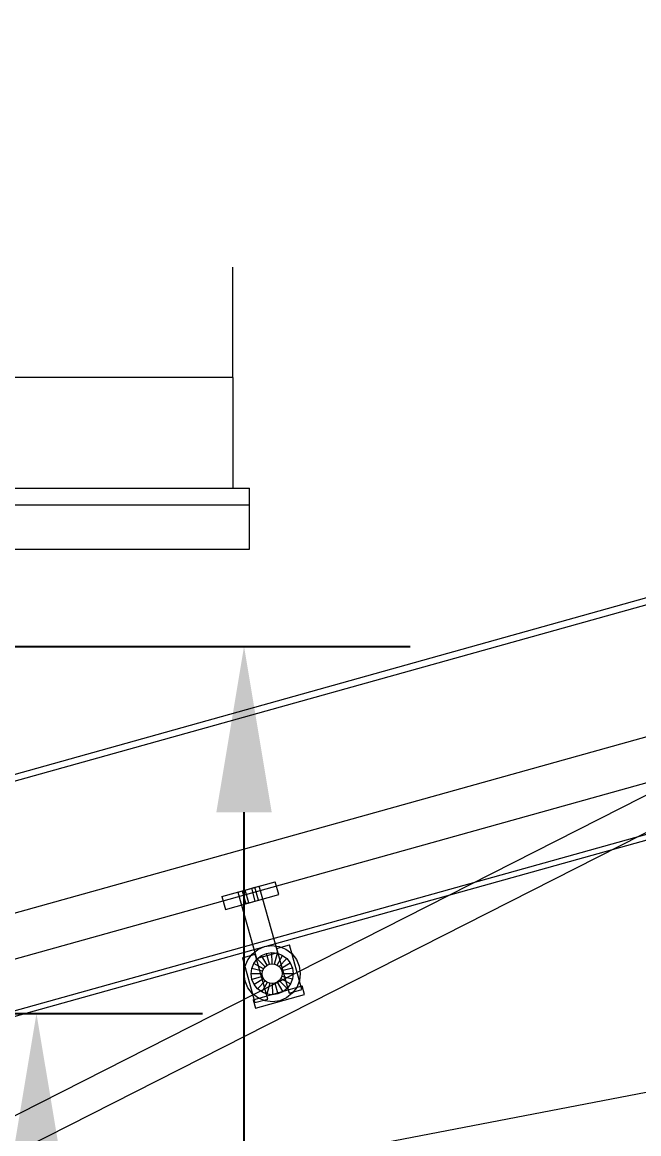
# Model space of a CAD drawing. Header units: millimetres. Extents: x -2500 to 58855, y -53268 to 6837.
# Drawn here: x 27828 to 28385, y 741 to 1746 of the extents above; entities that cross this region are included whole.
import ezdxf

# ---------------------------------------------------------------- set-up
doc = ezdxf.new("R2010")
doc.units = ezdxf.units.MM
for name, color, linetype, lineweight in [('COTAS_P', 1, 'Continuous', 0), ('lateral_C03', 7, 'Continuous', 0), ('lateral_C05', 7, 'Continuous', 0)]:
    doc.layers.add(name, color=color, linetype=linetype, lineweight=lineweight)
doc.dimstyles.new('R19_100', dxfattribs={"dimtxt": 250, "dimasz": 150, "dimexe": 150, "dimexo": 80, "dimgap": 100, "dimtad": 1, "dimtih": 1, "dimtoh": 1, "dimdsep": 46, "dimcen": 0.09, "dimadec": 0, "dimazin": 0, "dimtfac": 1, "dimtdec": 4, "dimtofl": 0, "dimtmove": 0, "dimatfit": 3, "dimfxl": 1, "dimtolj": 1, "dimtzin": 0, "dimarcsym": 0})

# ---------------------------------------------------------------- blocks, each defined once
blk = doc.blocks.new('*D8')
at = {"layer": 'COTAS_P', "color": 0, "lineweight": -2, "transparency": 16777216}
for p, q in [((27708.2, 1182), (28178.2, 1182)), ((28028.2, 150), (28028.2, 1032)), ((27708.2, 0), (28178.2, 0))]:
    blk.add_line(p, q, dxfattribs=at)
at = {"layer": 'COTAS_P', "color": 0, "transparency": 16777216}
for points in [[(28003.2, 1032), (28053.2, 1032), (28028.2, 1182)], [(28003.2, 150), (28053.2, 150), (28028.2, 0)]]:
    blk.add_solid(points, dxfattribs=at)
at = {"layer": 'Defpoints', "color": 0, "transparency": 16777216}
for p in [(27628.2, 1182), (28028.2, 1182), (27628.2, 0)]:
    blk.add_point(p, dxfattribs=at)
blk = doc.blocks.new('*D9')
at = {"layer": 'COTAS_P', "color": 0, "lineweight": -2, "transparency": 16777216}
for p, q in [((36895.6, 3577), (36634.3, 4511.2)), ((27342.7, 1757.1), (36530.3, 4326.4)), ((27419.1, 927), (27157.9, 1861.2))]:
    blk.add_line(p, q, dxfattribs=at)
at = {"layer": 'COTAS_P', "color": 0, "transparency": 16777216}
for points in [[(36523.5, 4350.4), (36537, 4302.3), (36674.7, 4366.7)], [(27336, 1781.2), (27349.5, 1733.1), (27198.3, 1716.7)]]:
    blk.add_solid(points, dxfattribs=at)
at = {"layer": 'Defpoints', "color": 0, "transparency": 16777216}
for p in [(36674.7, 4366.7), (36917.1, 3500), (27440.7, 850)]:
    blk.add_point(p, dxfattribs=at)
blk = doc.blocks.new('*D10')
at = {"layer": 'COTAS_P', "color": 0, "lineweight": -2, "transparency": 16777216}
for p, q in [((27520.7, 850), (27990.7, 850)), ((27840.7, 150), (27840.7, 700)), ((27520.7, 0), (27990.7, 0))]:
    blk.add_line(p, q, dxfattribs=at)
at = {"layer": 'COTAS_P', "color": 0, "transparency": 16777216}
for points in [[(27815.7, 700), (27865.7, 700), (27840.7, 850)], [(27815.7, 150), (27865.7, 150), (27840.7, 0)]]:
    blk.add_solid(points, dxfattribs=at)
at = {"layer": 'Defpoints', "color": 0, "transparency": 16777216}
for p in [(27440.7, 850), (27840.7, 850), (27440.7, 0)]:
    blk.add_point(p, dxfattribs=at)

msp = doc.modelspace()

# ---------------------------------------------------------------- linework, layer by layer
at = {"layer": 'lateral_C03'}
for p, q in [((27467.597, 753.695), (36944.047, 3403.695)), ((27468.944, 748.879), (36945.393, 3398.879)), ((27749.188, 1046.342), (28692.981, 1310.265)), ((27750.804, 1040.564), (28694.597, 1304.486)), ((27444.706, 835.554), (28600.37, 1158.725)), ((27507.932, 598.533), (28598.962, 1152.837)), ((27521.52, 571.787), (28612.551, 1126.091)), ((27455.478, 797.032), (28611.143, 1120.203)), ((28008.157, 955.737), (28056.309, 969.202)), ((28022.603, 959.777), (28041.864, 965.163)), ((28058.669, 905.068), (28041.864, 965.163)), ((28059.541, 957.646), (28056.309, 969.202)), ((28008.157, 955.737), (28011.389, 944.18)), ((28011.389, 944.18), (28059.541, 957.646)), ((28022.603, 959.777), (28039.407, 899.682)), ((28026.455, 960.854), (28029.344, 961.662)), ((28026.455, 960.854), (28029.687, 949.297)), ((28029.344, 961.662), (28035.122, 963.278)), ((28032.576, 950.105), (28029.344, 961.662)), ((28035.122, 963.278), (28038.011, 964.085)), ((28038.354, 951.721), (28035.122, 963.278)), ((28041.243, 952.529), (28038.011, 964.085)), ((28032.576, 950.105), (28029.687, 949.297)), ((28032.576, 950.105), (28038.354, 951.721)), ((28038.354, 951.721), (28041.243, 952.529)), ((28035.461, 903.767), (28040.678, 907.861)), ((28039.407, 899.682), (28058.669, 905.068)), ((28040.678, 907.861), (28046.776, 910.465)), ((28046.776, 910.465), (28053.34, 911.402)), ((28048.499, 904.301), (28053.41, 905.002)), ((28053.34, 911.402), (28059.923, 910.608)), ((28053.518, 895.003), (28053.41, 905.002)), ((28053.41, 905.002), (28058.334, 904.408)), ((28057.591, 908.92), (28069.148, 912.152)), ((28057.591, 908.92), (28068.902, 868.472)), ((28059.923, 910.608), (28066.076, 908.137)), ((28066.076, 908.137), (28071.38, 904.158)), ((28080.459, 871.704), (28069.148, 912.152)), ((28026.774, 900.302), (28038.33, 903.534)), ((28026.774, 900.302), (28038.085, 859.854)), ((28029.012, 892.31), (28031.482, 898.463)), ((28031.482, 898.463), (28035.461, 903.767)), ((28035.211, 890.721), (28037.059, 895.324)), ((28037.059, 895.324), (28040.036, 899.291)), ((28045.774, 890.418), (28037.059, 895.324)), ((28049.641, 863.086), (28038.33, 903.534)), ((28040.036, 899.291), (28043.938, 902.353)), ((28047.183, 892.298), (28040.036, 899.291)), ((28043.938, 902.353), (28048.499, 904.301)), ((28049.032, 893.748), (28043.938, 902.353)), ((28051.193, 894.671), (28048.499, 904.301)), ((28049.032, 893.748), (28051.193, 894.671)), ((28051.193, 894.671), (28053.518, 895.003)), ((28053.518, 895.003), (28055.851, 894.721)), ((28055.851, 894.721), (28058.334, 904.408)), ((28055.851, 894.721), (28058.031, 893.846)), ((28058.031, 893.846), (28062.937, 902.56)), ((28058.334, 904.408), (28062.937, 902.56)), ((28059.911, 892.436), (28066.904, 899.583)), ((28061.361, 890.588), (28069.966, 895.682)), ((28062.937, 902.56), (28066.904, 899.583)), ((28066.904, 899.583), (28069.966, 895.682)), ((28069.966, 895.682), (28071.914, 891.12)), ((28071.38, 904.158), (28075.474, 898.942)), ((28075.474, 898.942), (28078.078, 892.844)), ((28028.218, 885.727), (28029.012, 892.31)), ((28029.155, 879.163), (28028.218, 885.727)), ((28034.617, 885.797), (28035.211, 890.721)), ((28044.617, 885.905), (28034.617, 885.797)), ((28035.318, 880.886), (28034.617, 885.797)), ((28044.898, 888.238), (28035.211, 890.721)), ((28044.617, 885.905), (28044.898, 888.238)), ((28044.949, 883.579), (28044.617, 885.905)), ((28044.898, 888.238), (28045.774, 890.418)), ((28045.774, 890.418), (28047.183, 892.298)), ((28047.183, 892.298), (28049.032, 893.748)), ((28058.031, 893.846), (28059.911, 892.436)), ((28059.911, 892.436), (28061.361, 890.588)), ((28061.361, 890.588), (28062.284, 888.427)), ((28071.914, 891.12), (28062.284, 888.427)), ((28062.284, 888.427), (28062.616, 886.101)), ((28062.616, 886.101), (28062.334, 883.768)), ((28062.616, 886.101), (28072.615, 886.21)), ((28071.914, 891.12), (28072.615, 886.21)), ((28072.615, 886.21), (28072.021, 881.285)), ((28078.078, 892.844), (28079.015, 886.279)), ((28079.015, 886.279), (28078.221, 879.696)), ((28031.759, 873.065), (28029.155, 879.163)), ((28044.949, 883.579), (28035.318, 880.886)), ((28037.266, 876.325), (28035.318, 880.886)), ((28036.314, 862.474), (28080.614, 874.862)), ((28045.871, 881.419), (28037.266, 876.325)), ((28040.328, 872.423), (28037.266, 876.325)), ((28047.322, 879.57), (28040.328, 872.423)), ((28049.201, 878.16), (28044.296, 869.446)), ((28045.871, 881.419), (28044.949, 883.579)), ((28047.322, 879.57), (28045.871, 881.419)), ((28049.201, 878.16), (28047.322, 879.57)), ((28051.382, 877.285), (28048.899, 867.598)), ((28051.382, 877.285), (28049.201, 878.16)), ((28053.714, 877.004), (28051.382, 877.285)), ((28056.04, 877.336), (28053.714, 877.004)), ((28053.714, 877.004), (28053.823, 867.004)), ((28058.201, 878.258), (28056.04, 877.336)), ((28056.04, 877.336), (28058.733, 867.705)), ((28060.049, 879.709), (28058.201, 878.258)), ((28058.201, 878.258), (28063.295, 869.653)), ((28061.459, 881.588), (28060.049, 879.709)), ((28060.049, 879.709), (28067.197, 872.715)), ((28062.334, 883.768), (28061.459, 881.588)), ((28061.459, 881.588), (28070.173, 876.683)), ((28062.334, 883.768), (28072.021, 881.285)), ((28070.173, 876.683), (28067.197, 872.715)), ((28072.021, 881.285), (28070.173, 876.683)), ((28078.221, 879.696), (28075.75, 873.543)), ((28082.769, 867.158), (28080.614, 874.862)), ((28035.852, 867.848), (28031.759, 873.065)), ((28041.156, 863.869), (28035.852, 867.848)), ((28038.468, 854.77), (28082.769, 867.158)), ((28044.296, 869.446), (28040.328, 872.423)), ((28048.899, 867.598), (28044.296, 869.446)), ((28053.823, 867.004), (28048.899, 867.598)), ((28058.733, 867.705), (28053.823, 867.004)), ((28063.295, 869.653), (28058.733, 867.705)), ((28067.197, 872.715), (28063.295, 869.653)), ((28071.771, 868.239), (28066.555, 864.146)), ((28068.902, 868.472), (28080.459, 871.704)), ((28075.75, 873.543), (28071.771, 868.239)), ((28036.314, 862.474), (28038.468, 854.77)), ((28038.085, 859.854), (28049.641, 863.086)), ((28047.309, 861.399), (28041.156, 863.869)), ((28053.893, 860.605), (28047.309, 861.399)), ((28060.457, 861.542), (28053.893, 860.605)), ((28066.555, 864.146), (28060.457, 861.542)), ((27510.016, 609.712), (28692.612, 836.578))]:
    msp.add_line(p, q, dxfattribs=at)
at = {"layer": 'lateral_C05'}
for p, q in [((28018.187, 1523.079), (28018.187, 1525)), ((28018.187, 1517.388), (28018.187, 1523.079)), ((28018.187, 1508.147), (28018.187, 1517.388)), ((28018.187, 1495.711), (28018.187, 1508.147)), ((28018.187, 1480.557), (28018.187, 1495.711)), ((28018.187, 1463.268), (28018.187, 1480.557)), ((28018.187, 1444.509), (28018.187, 1463.268)), ((28018.187, 1425), (28018.187, 1444.509)), ((28018.187, 1425), (27738.187, 1425)), ((28018.187, 1425), (28018.187, 1405.491)), ((28018.187, 1405.491), (28018.187, 1386.732)), ((28018.187, 1386.732), (28018.187, 1369.443)), ((28018.187, 1369.443), (28018.187, 1354.289)), ((28018.187, 1354.289), (28018.187, 1341.853)), ((28018.187, 1341.853), (28018.187, 1332.612)), ((28018.187, 1332.612), (28018.187, 1326.921)), ((28018.187, 1326.921), (28018.187, 1325)), ((27523.187, 1325), (28033.187, 1325)), ((28033.187, 1310), (28033.187, 1325)), ((27108.187, 1310), (28033.187, 1310)), ((27523.187, 1310), (28033.187, 1310)), ((28033.187, 1270), (28033.187, 1310)), ((27108.187, 1270), (28033.187, 1270))]:
    msp.add_line(p, q, dxfattribs=at)

# ---------------------------------------------------------------- dimensions: what is measured, and where the dimension line sits
at = {"layer": 'COTAS_P'}
for p1, p2, distance, picture, middle in [((27440.666, 850), (36917.116, 3500), 900, '*D9', (31936.513, 3041.748)), ((27628.187, 0), (27628.187, 1182), -400, '*D8', (28028.187, 591)), ((27440.666, 0), (27440.666, 850), -400, '*D10', (27840.666, 425))]:
    dim = msp.add_aligned_dim(p1=p1, p2=p2, distance=distance, text='<> P', dimstyle='R19_100', dxfattribs=at)
    dim.commit()
    dim.dimension.update_dxf_attribs({"geometry": picture, "text_midpoint": middle})

doc.saveas('drawing.dxf')
